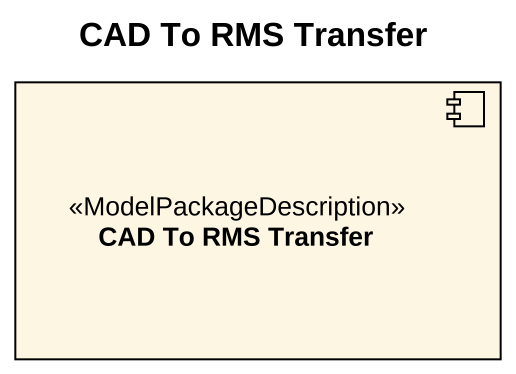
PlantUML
@startuml
title CAD To RMS Transfer
component "CAD To RMS Transfer" as CAD_To_RMS_Transfer <<ModelPackageDescription>>
@enduml
